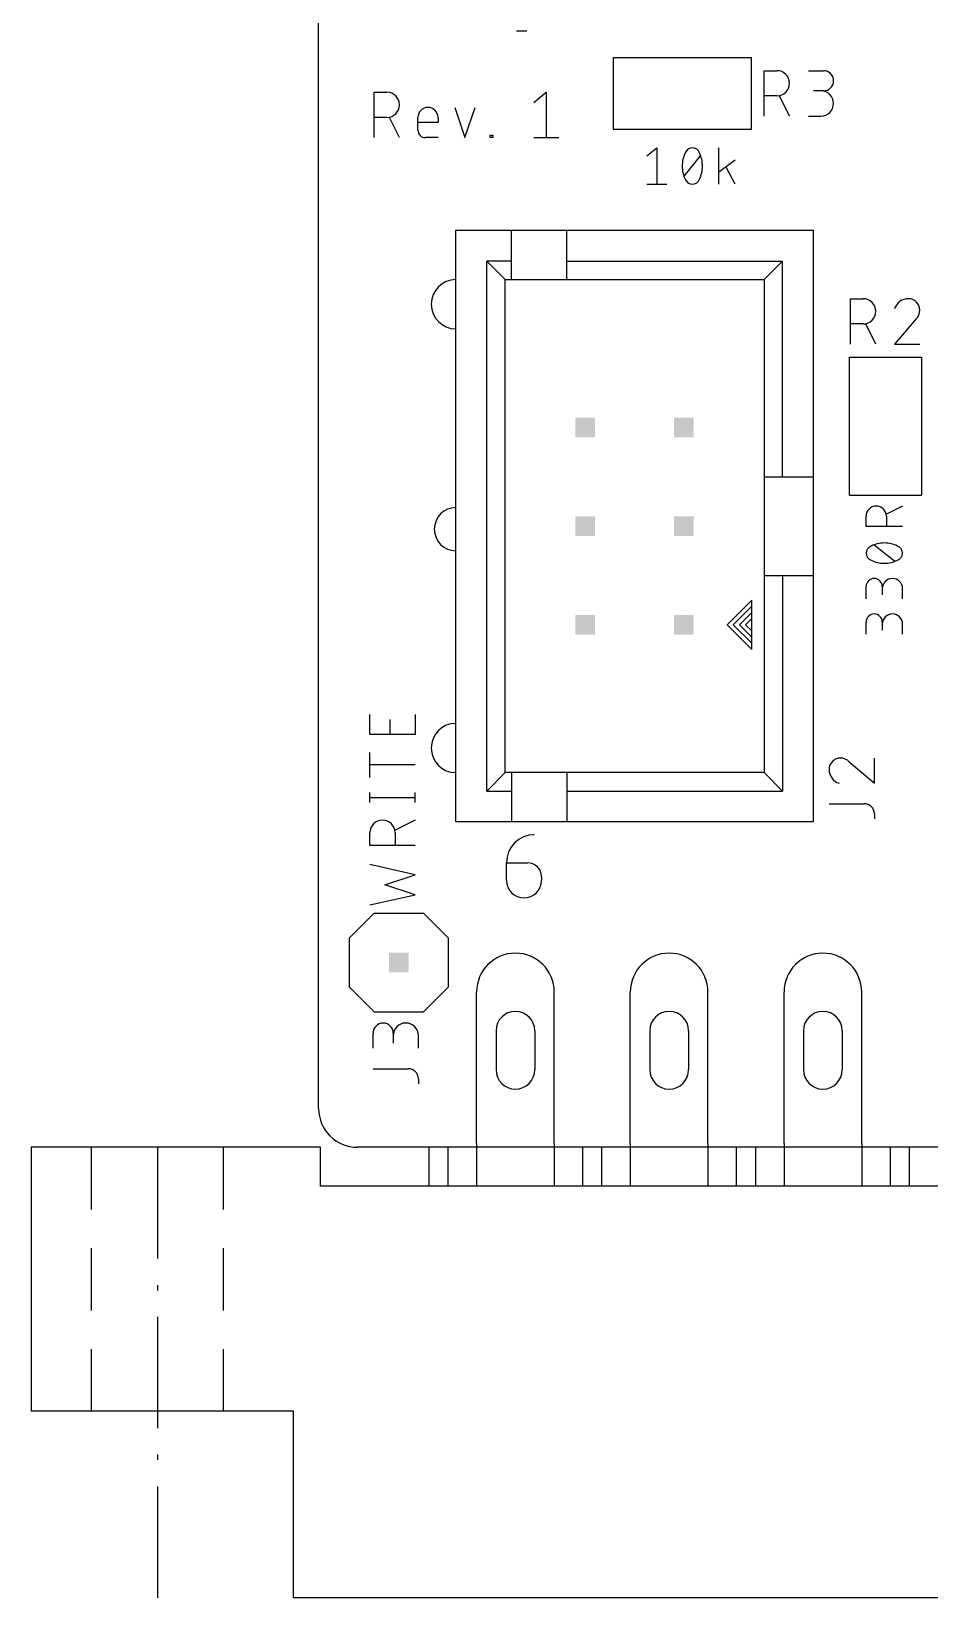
# Model space of a CAD drawing. Extents: x -7.4 to 54.8, y -11.6 to 69.6.
# Drawn here: x -7.4 to 15.74, y -11.6 to 28.74 of the extents above; entities that cross this region are included whole.
import ezdxf

# ---------------------------------------------------------------- set-up
doc = ezdxf.new("R2010")
doc.units = 0
for name, color, linetype in [('20', 30, 'CONTINUOUS'), ('21', 253, 'CONTINUOUS'), ('25', 253, 'CONTINUOUS'), ('51', 253, 'CONTINUOUS')]:
    doc.layers.add(name, color=color, linetype=linetype)

# ---------------------------------------------------------------- blocks, each defined once
blk = doc.blocks.new('RECT')
blk.add_solid([(-0.5, -0.5), (0.5, -0.5), (-0.5, 0.5), (0.5, 0.5)])

msp = doc.modelspace()

# ---------------------------------------------------------------- linework, layer by layer
at = {"layer": '20'}
for p, q in [((0, 1), (0, 29)), ((29, 0), (1, 0))]:
    msp.add_line(p, q, dxfattribs=at)
msp.add_arc((1, 1), 1, 180, 270, dxfattribs=at)
at = {"layer": '21'}
for p, q in [((5.3602, 28.7438), (5.1005, 28.7438)), ((7.5883, 28.0734), (11.1443, 28.0734)), ((7.5883, 28.0734), (7.5883, 26.2192)), ((11.1443, 28.0734), (11.1443, 26.2192)), ((1.4333, 26.0058), (1.4333, 27.1742)), ((1.4333, 27.1742), (1.7579, 27.1742)), ((5.5407, 26.9146), (5.8653, 27.1742)), ((5.8653, 27.1742), (5.8653, 26.0058)), ((3.5101, 26.7847), (3.7698, 26.0058)), ((3.7698, 26.0058), (4.0294, 26.7847)), ((1.7579, 26.5251), (1.4333, 26.5251)), ((2.0824, 26.0058), (1.8228, 26.5251)), ((2.5576, 26.2005), (2.5576, 26.5251)), ((3.0769, 26.3953), (2.5576, 26.3953)), ((3.0769, 26.5251), (3.0769, 26.3953)), ((3.0769, 26.0058), (2.7524, 26.0058)), ((4.4231, 26.0058), (4.4231, 26.0707)), ((4.4231, 26.0707), (4.488, 26.0707)), ((4.488, 26.0058), (4.4231, 26.0058)), ((4.488, 26.0707), (4.488, 26.0058)), ((5.5407, 26.0058), (6.1898, 26.0058)), ((11.1443, 26.2192), (7.5883, 26.2192)), ((3.5362, 8.38), (3.5362, 23.62)), ((3.5362, 23.62), (4.965, 23.62)), ((4.965, 23.62), (6.3937, 23.62)), ((4.965, 22.8263), (4.965, 23.62)), ((6.3937, 23.62), (12.7438, 23.62)), ((6.3937, 22.8263), (6.3937, 23.62)), ((12.7438, 23.62), (12.7438, 17.27)), ((4.33, 9.1737), (4.33, 22.8263)), ((4.965, 22.8263), (4.33, 22.8263)), ((4.8062, 22.35), (4.33, 22.8263)), ((4.965, 22.35), (4.965, 22.8263)), ((6.3937, 22.35), (6.3937, 22.8263)), ((6.3937, 22.8263), (11.95, 22.8263)), ((11.4738, 22.35), (11.95, 22.8263)), ((11.95, 17.27), (11.95, 22.8263)), ((4.8062, 9.65), (4.8062, 22.35)), ((4.8062, 22.35), (4.965, 22.35)), ((4.965, 22.35), (6.3937, 22.35)), ((6.3937, 22.35), (11.4738, 22.35)), ((11.4738, 22.35), (11.4738, 17.27)), ((13.6779, 16.7958), (13.6779, 20.3518)), ((13.6779, 20.3518), (15.5321, 20.3518)), ((15.5321, 20.3518), (15.5321, 16.7958)), ((11.4738, 17.27), (11.4738, 14.73)), ((11.4738, 17.27), (11.95, 17.27)), ((11.95, 17.27), (12.7438, 17.27)), ((12.7438, 17.27), (12.7438, 14.73)), ((13.6779, 16.7958), (15.5321, 16.7958)), ((11.4738, 14.73), (11.4738, 9.65)), ((11.4738, 14.73), (11.95, 14.73)), ((11.95, 14.73), (12.7438, 14.73)), ((11.95, 14.73), (11.95, 9.1737)), ((12.7438, 14.73), (12.7438, 8.38)), ((11.1562, 14.095), (10.5212, 13.46)), ((11.1562, 13.9362), (10.68, 13.46)), ((11.1562, 13.7775), (10.8387, 13.46)), ((11.1562, 13.9362), (11.1562, 14.095)), ((11.1562, 13.7775), (11.1562, 13.9362)), ((11.1562, 13.6187), (11.1562, 13.7775)), ((10.5212, 13.46), (11.1562, 12.825)), ((10.68, 13.46), (11.1562, 12.9837)), ((10.8387, 13.46), (11.1562, 13.1425)), ((11.1562, 13.6187), (10.9975, 13.46)), ((10.9975, 13.46), (11.1562, 13.3012)), ((11.1562, 13.3012), (11.1562, 13.6187)), ((11.1562, 13.1425), (11.1562, 13.3012)), ((11.1562, 12.9837), (11.1562, 13.1425)), ((11.1562, 12.825), (11.1562, 12.9837)), ((1.3208, 10.63), (1.3208, 11.1493)), ((1.8401, 10.63), (1.8401, 11.0195)), ((2.4892, 11.1493), (2.4892, 10.63)), ((2.4892, 10.63), (1.3208, 10.63)), ((1.3208, 9.5229), (1.3208, 10.172)), ((2.4892, 9.8474), (1.3208, 9.8474)), ((4.33, 9.1737), (4.8062, 9.65)), ((4.965, 9.65), (4.8062, 9.65)), ((6.3937, 9.65), (4.965, 9.65)), ((4.965, 9.65), (4.965, 9.1737)), ((11.4738, 9.65), (6.3937, 9.65)), ((6.3937, 9.65), (6.3937, 9.1737)), ((11.95, 9.1737), (11.4738, 9.65)), ((1.3208, 8.8794), (1.3208, 9.1391)), ((1.3208, 9.0092), (2.4892, 9.0092)), ((2.4892, 8.8794), (2.4892, 9.1391)), ((4.33, 9.1737), (4.965, 9.1737)), ((4.965, 9.1737), (4.965, 8.38)), ((6.3937, 9.1737), (6.3937, 8.38)), ((6.3937, 9.1737), (11.95, 9.1737)), ((1.3208, 7.7776), (1.3208, 8.1022)), ((2.4892, 8.4268), (1.9699, 8.1671)), ((1.9699, 8.1022), (1.9699, 7.7776)), ((4.965, 8.38), (3.5362, 8.38)), ((6.3937, 8.38), (4.965, 8.38)), ((12.7438, 8.38), (6.3937, 8.38)), ((2.4892, 7.7776), (1.3208, 7.7776)), ((2.4892, 7.021), (1.3208, 7.2806)), ((4.8387, 7.3293), (5.3806, 7.3293)), ((4.8387, 6.8778), (4.8387, 7.3293)), ((1.7103, 6.7613), (2.4892, 7.021)), ((5.7418, 6.9681), (5.7418, 6.8778)), ((1.3208, 6.242), (2.4892, 6.5017)), ((2.4892, 6.5017), (1.7103, 6.7613)), ((0.7938, 5.3975), (1.4287, 6.0325)), ((1.4287, 6.0325), (2.6987, 6.0325)), ((2.6987, 6.0325), (3.3338, 5.3975)), ((0.7938, 4.1275), (0.7938, 5.3975)), ((3.3338, 5.3975), (3.3338, 4.1275)), ((0.7938, 4.1275), (1.4287, 3.4925)), ((2.6987, 3.4925), (3.3338, 4.1275)), ((1.4287, 3.4925), (2.6987, 3.4925)), ((-7.4, 0), (-7.4, -6.8)), ((-5.85, 0), (-7.4, 0)), ((-4.15, 0), (-5.85, 0)), ((-5.85, -1.6), (-5.85, 0)), ((-2.45, 0), (-4.15, 0)), ((-4.15, 0), (-4.15, -2.8667)), ((0.05, 0), (-2.45, 0)), ((-2.45, -1.6), (-2.45, 0)), ((0.05, -1), (0.05, 0)), ((3.34, 0), (2.84, 0)), ((2.84, 0), (2.84, -1)), ((3.34, -1), (3.34, 0)), ((4.07, 0.1), (4.07, -1)), ((6.07, 0.1), (6.07, -1)), ((7.3, 0), (6.8, 0)), ((6.8, 0), (6.8, -1)), ((7.3, -1), (7.3, 0)), ((8.03, 0.1), (8.03, -1)), ((10.03, 0.1), (10.03, -1)), ((11.26, 0), (10.76, 0)), ((10.76, 0), (10.76, -1)), ((11.26, -1), (11.26, 0)), ((11.99, 0.1), (11.99, -1)), ((13.99, 0.1), (13.99, -1)), ((15.22, 0), (14.72, 0)), ((14.72, 0), (14.72, -1)), ((15.22, -1), (15.22, 0)), ((29.89, -1), (0.05, -1)), ((-5.85, -4.2), (-5.85, -2.6)), ((-2.45, -4.2), (-2.45, -2.6)), ((-4.15, -3.548), (-4.15, -3.6853)), ((-4.15, -4.3667), (-4.15, -7.2333)), ((-5.85, -6.8), (-5.85, -5.2)), ((-2.45, -6.8), (-2.45, -5.2)), ((-5.85, -6.8), (-7.4, -6.8)), ((-2.45, -6.8), (-5.85, -6.8)), ((-0.65, -6.8), (-2.45, -6.8)), ((-0.65, -11.6), (-0.65, -6.8)), ((-4.15, -7.9147), (-4.15, -8.052)), ((-4.15, -8.7333), (-4.15, -11.6)), ((30.59, -11.6), (-0.65, -11.6))]:
    msp.add_line(p, q, dxfattribs=at)
for centre, radius, start, end in [((1.7579, 26.8496), 0.3246, 270, 90), ((2.8173, 26.5251), 0.2596, 0, 180), ((2.7524, 26.2005), 0.1947, 180, 270), ((3.5362, 21.715), 0.635, 90, 270), ((3.5362, 15.9207), 0.5556, 90, 270), ((3.5362, 10.285), 0.635, 90, 270), ((1.6454, 8.1022), 0.3246, 0, 180), ((5.5612, 7.3293), 0.7225, 90.0002, 180), ((5.3806, 6.9681), 0.3612, 0, 90), ((5.2903, 6.8778), 0.4516, 180, 0)]:
    msp.add_arc(centre, radius, start, end, dxfattribs=at)
at = {"layer": '25'}
for p, q in [((11.4808, 26.5621), (11.4808, 27.7305)), ((11.4808, 27.7305), (11.8054, 27.7305)), ((12.6164, 27.7305), (13.0059, 27.7305)), ((11.8054, 27.0813), (11.4808, 27.0813)), ((12.1299, 26.5621), (11.8703, 27.0813)), ((13.0059, 27.2112), (12.7463, 27.2112)), ((12.6164, 26.5621), (12.941, 26.5621)), ((8.4519, 25.5341), (8.7129, 25.7429)), ((8.7129, 25.7429), (8.7129, 24.8031)), ((9.4185, 25.0119), (9.8361, 25.5341)), ((10.3129, 24.8031), (10.3129, 25.7429)), ((10.7306, 25.4296), (10.3129, 25.1164)), ((10.7306, 24.8031), (10.4956, 25.2469)), ((8.4519, 24.8031), (8.974, 24.8031)), ((13.7033, 20.6883), (13.7033, 21.8567)), ((13.7033, 21.8567), (14.0279, 21.8567)), ((14.0279, 21.2076), (13.7033, 21.2076)), ((14.3524, 20.6883), (14.0928, 21.2076)), ((15.3907, 21.3374), (14.8389, 20.6883)), ((14.8389, 20.6883), (15.488, 20.6883)), ((14.1034, 15.9937), (14.1034, 16.2548)), ((15.0432, 16.5158), (14.6255, 16.307)), ((14.6255, 16.2548), (14.6255, 15.9937)), ((15.0432, 15.9937), (14.1034, 15.9937)), ((14.8343, 15.0954), (14.3122, 15.513)), ((14.1034, 14.1287), (14.1034, 14.442)), ((14.521, 14.442), (14.521, 14.2332)), ((15.0432, 14.1287), (15.0432, 14.3898)), ((14.1034, 13.2144), (14.1034, 13.5276)), ((14.521, 13.5276), (14.521, 13.3188)), ((15.0432, 13.2144), (15.0432, 13.4754)), ((13.6688, 9.9281), (14.318, 9.3764)), ((14.318, 9.3764), (14.318, 10.0255)), ((13.1496, 8.8491), (14.0583, 8.8491)), ((14.318, 8.5894), (14.318, 8.4596)), ((1.4034, 2.5513), (1.4034, 2.9408)), ((1.9226, 2.9408), (1.9226, 2.6811)), ((2.5718, 2.5513), (2.5718, 2.8758)), ((1.4034, 2.024), (2.3121, 2.024)), ((2.5718, 1.7643), (2.5718, 1.6345))]:
    msp.add_line(p, q, dxfattribs=at)
for centre, radius, start, end in [((11.8054, 27.4059), 0.3246, 270, 90), ((13.0059, 27.4708), 0.2596, 270, 90), ((12.941, 26.8866), 0.3246, 270, 90), ((10.1407, 25.273), 0.7745, 154.011, 180.0001), ((9.6273, 25.5497), 0.1932, 90.0003, 161.0756), ((9.6273, 25.5497), 0.1932, 18.9247, 90.0003), ((9.1139, 25.273), 0.7745, 359.9999, 25.989), ((10.1407, 25.273), 0.7745, 180, 205.9887), ((9.1139, 25.273), 0.7745, 334.0113, 360), ((9.6273, 24.9963), 0.1932, 198.9255, 269.9999), ((9.6273, 24.9963), 0.1932, 270, 341.0747), ((14.0279, 21.5321), 0.3246, 270, 90), ((15.1959, 21.4814), 0.3753, 90.0001, 162.0549), ((15.1959, 21.5646), 0.2921, 0, 90), ((15.1743, 21.5646), 0.3138, 313.604, 359.9996), ((14.3644, 16.2548), 0.2611, 0, 180), ((14.2965, 15.3042), 0.1932, 108.9238, 180.0003), ((14.5733, 14.7908), 0.7745, 90.0001, 115.9888), ((14.5732, 14.7908), 0.7745, 64.0113, 90), ((14.85, 15.3042), 0.1932, 360, 71.0747), ((14.2965, 15.3042), 0.1932, 179.9999, 251.076), ((14.5732, 15.8176), 0.7745, 244.0112, 269.9999), ((14.5732, 15.8176), 0.7745, 270, 295.9887), ((14.85, 15.3042), 0.1932, 288.9255, 359.9999), ((14.3122, 14.442), 0.2088, 0, 180), ((14.7821, 14.3898), 0.2611, 0, 180), ((14.3122, 13.5276), 0.2088, 0, 180), ((14.7821, 13.4754), 0.2611, 0, 180), ((13.5248, 9.7334), 0.3753, 180.0001, 252.0554), ((13.4417, 9.7334), 0.2921, 90, 180), ((13.4417, 9.7118), 0.3137, 43.6034, 90.0002), ((14.0583, 8.5894), 0.2596, 0, 90), ((1.663, 2.9408), 0.2596, 0, 180), ((2.2472, 2.8758), 0.3246, 0, 180), ((2.3121, 1.7643), 0.2596, 0, 90)]:
    msp.add_arc(centre, radius, start, end, dxfattribs=at)
at = {"layer": '51'}
for p, q in [((4.07, 0.1), (4.07, 4)), ((6.07, 0.1), (6.07, 4)), ((8.03, 0.1), (8.03, 4)), ((10.03, 0.1), (10.03, 4)), ((11.99, 0.1), (11.99, 4)), ((13.99, 0.1), (13.99, 4)), ((4.57, 3), (4.57, 2)), ((5.57, 3), (5.57, 2)), ((8.53, 3), (8.53, 2)), ((9.53, 3), (9.53, 2)), ((12.49, 3), (12.49, 2)), ((13.49, 3), (13.49, 2))]:
    msp.add_line(p, q, dxfattribs=at)
for centre, radius, start, end in [((5.07, 4), 1, 0, 180), ((9.03, 4), 1, 0, 180), ((12.99, 4), 1, 0, 180), ((5.07, 3), 0.5, 0, 180), ((9.03, 3), 0.5, 0, 180), ((12.99, 3), 0.5, 0, 180), ((5.07, 2), 0.5, 180, 0), ((9.03, 2), 0.5, 180, 0), ((12.99, 2), 0.5, 180, 0)]:
    msp.add_arc(centre, radius, start, end, dxfattribs=at)

# ---------------------------------------------------------------- block references
at = {"layer": '51', "xscale": 0.508, "yscale": 0.508, "rotation": 90}
for p in [(6.87, 18.54), (9.41, 18.54), (6.87, 16), (9.41, 16), (6.87, 13.46), (9.41, 13.46), (2.0638, 4.7625)]:
    msp.add_blockref('RECT', p, dxfattribs=at)

doc.saveas('drawing.dxf')
